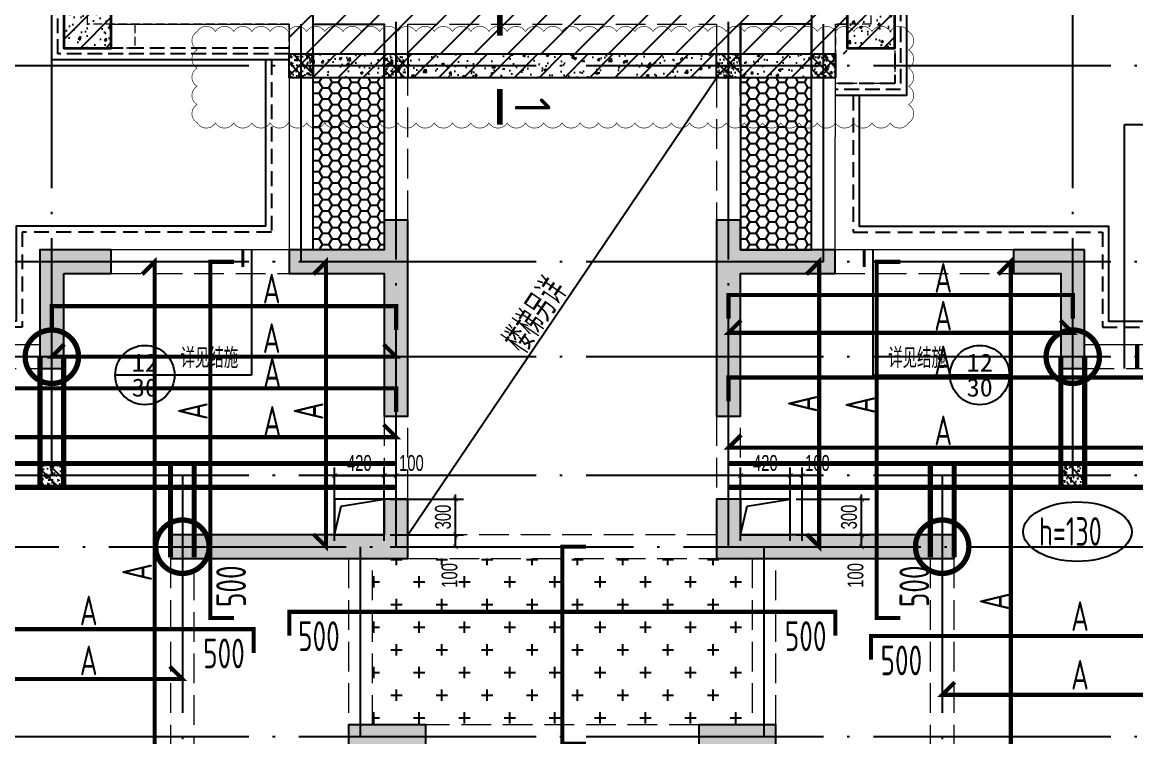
# Model space of a CAD drawing. Extents: x -655480 to 203344, y -294099 to 287156.
# Drawn here: x -183763 to -174383, y 133191 to 139208 of the extents above; entities that cross this region are included whole.
import ezdxf
from ezdxf.enums import TextEntityAlignment as Align

# ---------------------------------------------------------------- set-up
doc = ezdxf.new("R2010")
doc.units = 0
doc.header["$LTSCALE"] = 1000
for name, pattern in [('__DASH', [0.35, 0.25, -0.1]), ('DASH', [0.35, 0.25, -0.1]), ('DOTE', [2.42, 2, -0.2, 0.02, -0.2]), ('HIDDEN', [0.375, 0.25, -0.125])]:
    doc.linetypes.add(name, pattern=pattern)
doc.layers.get('0').update_dxf_attribs({"linetype": 'CONTINUOUS'})
doc.layers.get('DEFPOINTS').update_dxf_attribs({"linetype": 'CONTINUOUS'})
doc.layers.add('+公共字体', color=7, linetype='CONTINUOUS', lineweight=20)
doc.layers.add('平面-看线', color=45, linetype='CONTINUOUS', lineweight=15)
for name, color, linetype in [('A-DOTE', 10, 'DOTE'), ('DIM_IDEN', 67, 'CONTINUOUS'), ('HATCH', 8, 'CONTINUOUS'), ('PUB_TEXT', 2, 'CONTINUOUS'), ('ROOF', 183, 'CONTINUOUS'), ('S-B板填充', 251, 'CONTINUOUS'), ('S-B板标注', 3, 'CONTINUOUS'), ('S-B板边线', 2, 'CONTINUOUS'), ('S-B板配筋', 6, 'CONTINUOUS'), ('S-B板配筋号', 7, 'CONTINUOUS'), ('S-C承台编号', 6, 'CONTINUOUS'), ('S-D洞口', 4, 'CONTINUOUS'), ('S-D洞口标注', 3, 'CONTINUOUS'), ('S-L主梁线', 4, 'DASH'), ('S-Q墙填充', 252, 'CONTINUOUS'), ('S-Q墙实线', 6, 'CONTINUOUS'), ('S-Z柱填充', 252, 'CONTINUOUS'), ('S-Z柱实线', 6, 'CONTINUOUS'), ('S-板正筋', 2, 'CONTINUOUS'), ('S-构造柱', 212, 'CONTINUOUS'), ('THICK', 6, 'CONTINUOUS'), ('看线', 251, 'CONTINUOUS')]:
    doc.layers.add(name, color=color, linetype=linetype)
doc.layers.add('审图修改', color=2, linetype='CONTINUOUS', plot=False)
doc.layers.add('配箍校核', color=34, linetype='CONTINUOUS', plot=False)
doc.styles.add('_TCH_AXIS', font='COMPLEX', dxfattribs={"bigfont": 'GBCBIG'})
doc.styles.add('_TCH_LABEL', font='simhei.ttf')
doc.styles.add('TSSD_Label', font='Tssdeng.shx', dxfattribs={"width": 0.7, "bigfont": 'hztxt.shx'})
doc.styles.add('TSSD_REIN', font='tssdeng.shx', dxfattribs={"width": 0.7, "height": 300, "bigfont": 'tssdchn.shx'})
doc.styles.add('结构文字', font='zstxt.shx', dxfattribs={"width": 0.7, "bigfont": 'zshz.shx'})
doc.dimstyles.new('STRUCK30', dxfattribs={"dimscale": 0.33333, "dimtxt": 400, "dimasz": 121, "dimexe": 200, "dimexo": 150, "dimgap": 115, "dimtad": 1, "dimdec": 0, "dimdsep": 46, "dimtxsty": '结构文字', "dimblk": 'ARCHTICK', "dimcen": 400, "dimclrd": 3, "dimclre": 3, "dimclrt": 7, "dimadec": 0, "dimazin": 0, "dimtfac": 1, "dimtdec": 0, "dimtix": 1, "dimtmove": 2, "dimatfit": 3, "dimldrblk": '_DIMX', "dimfxl": 1, "dimtolj": 1, "dimtzin": 0, "dimarcsym": 0})

# ---------------------------------------------------------------- blocks, each defined once
blk = doc.blocks.new('20210726.16350016')
at = {"layer": 'A-DOTE'}
for p, q in [((12800, 13700), (12800, 21100)), ((15700, 13100.3), (15700, 21100)), ((18500, 13100.3), (18500, 21100)), ((21400, 13700), (21400, 21100)), ((14900, 15500), (14900, 17600)), ((19300, 15500), (19300, 17600)), ((55600, 17150), (3600, 17150)), ((55600, 15500), (3600, 15500)), ((55600, 14700), (3600, 14700)), ((55600, 13700), (3600, 13700)), ((13900.2, 13700), (13900, 3600)), ((20299.8, 13700), (20300, 3600)), ((3600, 13100.3), (55600, 13100.3)), ((15400, 11500), (15400, 13100)), ((18800, 11500), (18800, 13100)), ((55600, 11500), (3600, 11500))]:
    blk.add_line(p, q, dxfattribs=at)
blk = doc.blocks.new('20210729.03492876')
at = {"layer": 'ROOF', "ltscale": 0.8}
for points in [[(10500, 13200), (8500, 13200), (8500, 16500), (15700, 16500), (15700, 12900), (15100, 12900)], [(10700, 13250), (10700, 13700), (9000, 13700), (9000, 16000), (15200, 16000), (15200, 13700), (14900, 13700), (14900, 13250)]]:
    blk.add_lwpolyline(points, dxfattribs=at)
at = {"layer": 'ROOF', "linetype": '__DASH', "ltscale": 0.5}
for points in [[(10500, 13250), (8550, 13250), (8550, 16450), (15650, 16450), (15650, 12950), (15100, 12950)], [(10500, 13300), (8600, 13300), (8600, 16400), (15600, 16400), (15600, 13000), (15100, 13000)]]:
    blk.add_lwpolyline(points, dxfattribs=at)
at = {"layer": '平面-看线', "linetype": 'DASH', "ltscale": 0.3}
for points in [[(10500, 13250), (10500, 13500), (9200, 13500), (9200, 13300), (8600, 13300), (8600, 14100)], [(15600, 13700), (15600, 13000), (15100, 13000)], [(10500, 13250), (10500, 13500), (8800, 13500), (8800, 16200), (15400, 16200), (15400, 13500), (15100, 13500), (15100, 13250)]]:
    blk.add_lwpolyline(points, dxfattribs=at)
at = {"layer": '看线', "color": 201}
for points in [[(10300, 13200), (10300, 11800), (8200, 11800), (8200, 11000), (1800, 11000), (1800, 10000), (0, 10000), (0, 1500), (2850, 1500)], [(15300, 12900), (15300, 11800), (17400, 11800), (17400, 11000), (23800, 11000), (23800, 11000), (25300, 11000)]]:
    blk.add_lwpolyline(points, dxfattribs=at)
at = {"layer": '看线', "color": 201, "linetype": 'HIDDEN', "ltscale": 0.5}
for points in [[(10350, 13200), (10350, 11750), (8250, 11750), (8250, 10950), (1850, 10950), (1850, 9950), (50, 9950), (50, 1550), (2900, 1550)], [(15250, 12900), (15250, 11750), (17350, 11750), (17350, 10950), (23750, 10950), (23750, 10950), (25300, 10950)]]:
    blk.add_lwpolyline(points, dxfattribs=at)
blk = doc.blocks.new('_ArchTick')
at = {"color": 0, "linetype": 'ByBlock', "const_width": 0.15}
blk.add_lwpolyline([(-0.5, -0.5), (0.5, 0.5)], dxfattribs=at)
blk = doc.blocks.new('*D1314')
at = {"layer": 'DEFPOINTS', "color": 0, "transparency": 16777216}
for p in [(-180713.6, 135191.7), (-180113.6, 135191.7), (-180713.6, 134891.7)]:
    blk.add_point(p, dxfattribs=at)
at = {"layer": 'S-D洞口标注', "color": 3, "lineweight": -2, "transparency": 16777216}
for p, q in [((-180663.6, 135191.7), (-180047, 135191.7)), ((-180113.6, 135191.7), (-180113.6, 135232)), ((-180113.6, 134891.7), (-180113.6, 135191.7)), ((-180663.6, 134891.7), (-180047, 134891.7)), ((-180113.6, 134891.7), (-180113.6, 134851.4))]:
    blk.add_line(p, q, dxfattribs=at)
at = {"layer": 'S-D洞口标注', "color": 3, "lineweight": -2, "transparency": 16777216, "xscale": 40.33293, "yscale": 40.33293, "zscale": 40.33293}
for p, rotation in [((-180113.6, 135191.7), 270), ((-180113.6, 134891.7), 90)]:
    blk.add_blockref('_ArchTick', p, dxfattribs=dict(at, rotation=rotation))
at = {"layer": 'S-D洞口标注', "color": 7, "transparency": 16777216, "insert": (-180218.6, 135041.7), "char_height": 133.33, "attachment_point": 5, "rotation": 90, "style": '结构文字'}
blk.add_mtext('\\A1;300', dxfattribs=at)
blk = doc.blocks.new('_DIMX')
blk.add_line((-150, 0), (150, 0))
at = {"const_width": 50}
blk.add_lwpolyline([(-70, -70), (70, 70)], dxfattribs=at)
blk = doc.blocks.new('*D1315')
at = {"layer": 'DEFPOINTS', "color": 0, "transparency": 16777216}
for p in [(-180713.6, 135391.1), (-181133.6, 134791.1), (-180713.6, 134791.7)]:
    blk.add_point(p, dxfattribs=at)
at = {"layer": 'S-D洞口标注', "color": 3, "lineweight": -2, "transparency": 16777216}
for p, q in [((-181133.6, 134841.1), (-181133.6, 135457.8)), ((-180713.6, 134841.7), (-180713.6, 135457.8)), ((-181133.6, 135391.1), (-180713.6, 135391.1))]:
    blk.add_line(p, q, dxfattribs=at)
at = {"layer": 'S-D洞口标注', "color": 3, "lineweight": -2, "transparency": 16777216, "xscale": 40.33293, "yscale": 40.33293, "zscale": 40.33293, "rotation": 180}
blk.add_blockref('_ArchTick', (-181133.6, 135391.1), dxfattribs=at)
at = {"layer": 'S-D洞口标注', "color": 3, "lineweight": -2, "transparency": 16777216, "xscale": 40.33293, "yscale": 40.33293, "zscale": 40.33293}
blk.add_blockref('_ArchTick', (-180713.6, 135391.1), dxfattribs=at)
at = {"layer": 'S-D洞口标注', "color": 7, "transparency": 16777216, "insert": (-180923.6, 135496.1), "char_height": 133.33, "attachment_point": 5, "style": '结构文字'}
blk.add_mtext('\\A1;420', dxfattribs=at)
blk = doc.blocks.new('*D1316')
at = {"layer": 'DEFPOINTS', "color": 0, "transparency": 16777216}
for p in [(-180613.7, 135391.1), (-180713.6, 134791.7), (-180613.7, 134791.7)]:
    blk.add_point(p, dxfattribs=at)
at = {"layer": 'S-D洞口标注', "color": 3, "lineweight": -2, "transparency": 16777216}
for p, q in [((-180713.6, 134841.7), (-180713.6, 135457.8)), ((-180613.7, 134841.7), (-180613.7, 135457.8)), ((-180713.6, 135391.1), (-180613.7, 135391.1))]:
    blk.add_line(p, q, dxfattribs=at)
at = {"layer": 'S-D洞口标注', "color": 3, "lineweight": -2, "transparency": 16777216, "xscale": 40.33293, "yscale": 40.33293, "zscale": 40.33293, "rotation": 180}
blk.add_blockref('_ArchTick', (-180713.6, 135391.1), dxfattribs=at)
at = {"layer": 'S-D洞口标注', "color": 3, "lineweight": -2, "transparency": 16777216, "xscale": 40.33293, "yscale": 40.33293, "zscale": 40.33293}
blk.add_blockref('_ArchTick', (-180613.7, 135391.1), dxfattribs=at)
at = {"layer": 'S-D洞口标注', "color": 7, "transparency": 16777216, "insert": (-180484.8, 135496.1), "char_height": 133.33, "attachment_point": 5, "style": '结构文字'}
blk.add_mtext('\\A1;100', dxfattribs=at)
blk = doc.blocks.new('*D1317')
at = {"layer": 'DEFPOINTS', "color": 0, "transparency": 16777216}
for p in [(-180713.6, 134891.7), (-180113.6, 134891.7), (-180713.6, 134791.7)]:
    blk.add_point(p, dxfattribs=at)
at = {"layer": 'S-D洞口标注', "color": 3, "lineweight": -2, "transparency": 16777216}
for p, q in [((-180663.6, 134891.7), (-180047, 134891.7)), ((-180113.6, 134791.7), (-180113.6, 134891.7)), ((-180663.6, 134791.7), (-180047, 134791.7))]:
    blk.add_line(p, q, dxfattribs=at)
at = {"layer": 'S-D洞口标注', "color": 3, "lineweight": -2, "transparency": 16777216, "xscale": 40.33293, "yscale": 40.33293, "zscale": 40.33293}
for p, rotation in [((-180113.6, 134891.7), 90), ((-180113.6, 134791.7), 270)]:
    blk.add_blockref('_ArchTick', p, dxfattribs=dict(at, rotation=rotation))
at = {"layer": 'S-D洞口标注', "color": 7, "transparency": 16777216, "insert": (-180163.6, 134549.8), "char_height": 133.33, "attachment_point": 5, "rotation": 90, "style": '结构文字'}
blk.add_mtext('\\A1;100', dxfattribs=at)
blk = doc.blocks.new('*D1318')
at = {"layer": 'DEFPOINTS', "color": 0, "transparency": 16777216}
for p in [(-177293.6, 135191.7), (-176693.6, 135191.7), (-177293.6, 134891.7)]:
    blk.add_point(p, dxfattribs=at)
at = {"layer": 'S-D洞口标注', "color": 3, "lineweight": -2, "transparency": 16777216}
for p, q in [((-177243.6, 135191.7), (-176627, 135191.7)), ((-176693.6, 135191.7), (-176693.6, 135232)), ((-176693.6, 134891.7), (-176693.6, 135191.7)), ((-177243.6, 134891.7), (-176627, 134891.7)), ((-176693.6, 134891.7), (-176693.6, 134851.4))]:
    blk.add_line(p, q, dxfattribs=at)
at = {"layer": 'S-D洞口标注', "color": 3, "lineweight": -2, "transparency": 16777216, "xscale": 40.33293, "yscale": 40.33293, "zscale": 40.33293}
for p, rotation in [((-176693.6, 135191.7), 270), ((-176693.6, 134891.7), 90)]:
    blk.add_blockref('_ArchTick', p, dxfattribs=dict(at, rotation=rotation))
at = {"layer": 'S-D洞口标注', "color": 7, "transparency": 16777216, "insert": (-176798.6, 135041.7), "char_height": 133.33, "attachment_point": 5, "rotation": 90, "style": '结构文字'}
blk.add_mtext('\\A1;300', dxfattribs=at)
blk = doc.blocks.new('*D1319')
at = {"layer": 'DEFPOINTS', "color": 0, "transparency": 16777216}
for p in [(-177293.6, 135391.1), (-177713.6, 134791.1), (-177293.6, 134791.7)]:
    blk.add_point(p, dxfattribs=at)
at = {"layer": 'S-D洞口标注', "color": 3, "lineweight": -2, "transparency": 16777216}
for p, q in [((-177713.6, 134841.1), (-177713.6, 135457.8)), ((-177293.6, 134841.7), (-177293.6, 135457.8)), ((-177713.6, 135391.1), (-177293.6, 135391.1))]:
    blk.add_line(p, q, dxfattribs=at)
at = {"layer": 'S-D洞口标注', "color": 3, "lineweight": -2, "transparency": 16777216, "xscale": 40.33293, "yscale": 40.33293, "zscale": 40.33293, "rotation": 180}
blk.add_blockref('_ArchTick', (-177713.6, 135391.1), dxfattribs=at)
at = {"layer": 'S-D洞口标注', "color": 3, "lineweight": -2, "transparency": 16777216, "xscale": 40.33293, "yscale": 40.33293, "zscale": 40.33293}
blk.add_blockref('_ArchTick', (-177293.6, 135391.1), dxfattribs=at)
at = {"layer": 'S-D洞口标注', "color": 7, "transparency": 16777216, "insert": (-177503.6, 135496.1), "char_height": 133.33, "attachment_point": 5, "style": '结构文字'}
blk.add_mtext('\\A1;420', dxfattribs=at)
blk = doc.blocks.new('*D1320')
at = {"layer": 'DEFPOINTS', "color": 0, "transparency": 16777216}
for p in [(-177193.7, 135391.1), (-177293.6, 134791.7), (-177193.7, 134791.7)]:
    blk.add_point(p, dxfattribs=at)
at = {"layer": 'S-D洞口标注', "color": 3, "lineweight": -2, "transparency": 16777216}
for p, q in [((-177293.6, 134841.7), (-177293.6, 135457.8)), ((-177193.7, 134841.7), (-177193.7, 135457.8)), ((-177293.6, 135391.1), (-177193.7, 135391.1))]:
    blk.add_line(p, q, dxfattribs=at)
at = {"layer": 'S-D洞口标注', "color": 3, "lineweight": -2, "transparency": 16777216, "xscale": 40.33293, "yscale": 40.33293, "zscale": 40.33293, "rotation": 180}
blk.add_blockref('_ArchTick', (-177293.6, 135391.1), dxfattribs=at)
at = {"layer": 'S-D洞口标注', "color": 3, "lineweight": -2, "transparency": 16777216, "xscale": 40.33293, "yscale": 40.33293, "zscale": 40.33293}
blk.add_blockref('_ArchTick', (-177193.7, 135391.1), dxfattribs=at)
at = {"layer": 'S-D洞口标注', "color": 7, "transparency": 16777216, "insert": (-177064.8, 135496.1), "char_height": 133.33, "attachment_point": 5, "style": '结构文字'}
blk.add_mtext('\\A1;100', dxfattribs=at)
blk = doc.blocks.new('*D1321')
at = {"layer": 'DEFPOINTS', "color": 0, "transparency": 16777216}
for p in [(-177293.6, 134891.7), (-176693.6, 134891.7), (-177293.6, 134791.7)]:
    blk.add_point(p, dxfattribs=at)
at = {"layer": 'S-D洞口标注', "color": 3, "lineweight": -2, "transparency": 16777216}
for p, q in [((-177243.6, 134891.7), (-176627, 134891.7)), ((-176693.6, 134791.7), (-176693.6, 134891.7)), ((-177243.6, 134791.7), (-176627, 134791.7))]:
    blk.add_line(p, q, dxfattribs=at)
at = {"layer": 'S-D洞口标注', "color": 3, "lineweight": -2, "transparency": 16777216, "xscale": 40.33293, "yscale": 40.33293, "zscale": 40.33293}
for p, rotation in [((-176693.6, 134891.7), 90), ((-176693.6, 134791.7), 270)]:
    blk.add_blockref('_ArchTick', p, dxfattribs=dict(at, rotation=rotation))
at = {"layer": 'S-D洞口标注', "color": 7, "transparency": 16777216, "insert": (-176743.6, 134549.8), "char_height": 133.33, "attachment_point": 5, "rotation": 90, "style": '结构文字'}
blk.add_mtext('\\A1;100', dxfattribs=at)
blk = doc.blocks.new('20210803.22403995')
at = {"layer": '+公共字体', "color": 2, "const_width": 45}
for points in [[(-856038.1, -168386.5, 1), (-856038.1, -167936.5, 1), (-856038.1, -168386.5, -1)], [(-847438.1, -168386.5, 1), (-847438.1, -167936.5, 1), (-847438.1, -168386.5, -1)], [(-854937.9, -169986.3, 1), (-854937.9, -169536.3, 1), (-854937.9, -169986.3, -1)], [(-848538.3, -169986.3, 1), (-848538.3, -169536.3, 1), (-848538.3, -169986.3, -1)]]:
    blk.add_lwpolyline(points, format="xyb", dxfattribs=at)
blk = doc.blocks.new('20210807.15313138')
at = {"layer": 'S-Q墙填充'}
h = blk.add_hatch(color=252, dxfattribs=at)
h.dxf.hatch_style = 1
h.paths.add_polyline_path([(72215.6, 67839.5), (72215.6, 68189.5), (72015.6, 68189.5), (72015.6, 67939.5), (71215.5, 67939.5), (71215.5, 67739.5), (72015.6, 67739.5), (72015.6, 66539.5), (72215.6, 66539.5)])
h = blk.add_hatch(color=252, dxfattribs=at)
h.dxf.hatch_style = 1
h.paths.add_polyline_path([(74815.6, 67839.5), (74815.6, 66539.5), (75015.6, 66539.5), (75015.6, 67739.5), (75815.2, 67739.5), (75815.2, 67939.5), (75015.6, 67939.5), (75015.6, 68189.5), (74815.6, 68189.5)])
h = blk.add_hatch(color=252, dxfattribs=at)
h.dxf.hatch_style = 1
h.paths.add_polyline_path([(69315.6, 67739.5), (69715.6, 67739.5), (69715.6, 67939.5), (69115.6, 67939.5), (69115.6, 66939.5), (69315.6, 66939.5)])
h = blk.add_hatch(color=252, dxfattribs=at)
h.dxf.hatch_style = 1
h.paths.add_polyline_path([(77915.6, 67939.5), (77315.7, 67939.5), (77315.7, 67739.5), (77715.6, 67739.5), (77715.6, 66939.5), (77915.6, 66939.5)])
h = blk.add_hatch(color=252, dxfattribs=at)
h.dxf.hatch_style = 1
h.paths.add_polyline_path([(72215.6, 65339.8), (72215.6, 65839.8), (72015.6, 65839.8), (72015.6, 65539.8), (71815.6, 65539.8), (70215.6, 65539.8), (70215.6, 65339.8), (71815.6, 65339.8)])
h = blk.add_hatch(color=252, dxfattribs=at)
h.dxf.hatch_style = 1
h.paths.add_polyline_path([(75015.6, 65539.8), (75015.6, 65839.8), (74815.6, 65839.8), (74815.6, 65339.8), (75215.5, 65339.8), (76815.6, 65339.8), (76815.6, 65539.8), (75215.5, 65539.8)])
h = blk.add_hatch(color=252, dxfattribs=at)
h.dxf.hatch_style = 1
h.paths.add_polyline_path([(72365.6, 63939.5), (71715.6, 63939.5), (71715.6, 63739.5), (72165.6, 63739.5), (72165.6, 63239.5), (72165.6, 61639.5), (72565.6, 61639.5), (72565.6, 61839.5), (72365.6, 61839.5), (72365.6, 63239.5)])
h = blk.add_hatch(color=252, dxfattribs=at)
h.dxf.hatch_style = 1
h.paths.add_polyline_path([(74865.6, 61639.5), (74865.6, 63239.5), (74865.6, 63739.5), (75315.5, 63739.5), (75315.5, 63939.5), (74665.6, 63939.5), (74665.6, 63239.5), (74665.6, 61839.5), (74465.6, 61839.5), (74465.6, 61639.5)])
at = {"layer": 'S-Z柱填充'}
h = blk.add_hatch(dxfattribs=at)
h.set_pattern_fill('ARMORED', color=256, scale=30, style=0)
h.set_pattern_definition([(50, (-310092.94, 38050.78), (215.178055, -18.82564), [22.5, -247.5]), (355, (-310092.94, 38050.78), (-41.6254, 225.65764), [18, -198]), (100.4514, (-310075.01, 38049.2), (173.55281, 206.83186), [19.12206, -210.34263]), (46.1842, (-310092.94, 38110.78), (320.17231, -49.6557), [33.75, -371.25]), (96.6356, (-310066.26, 38106.64), (280.3988, 292.23536), [28.6831, -315.5139]), (351.1842, (-310092.94, 38110.78), (280.39858, 292.23558), [27, -297]), (21, (-310062.94, 38095.78), (179.072116, -120.78567), [22.5, -247.5]), (326, (-310062.94, 38095.78), (72.9946, 217.54501), [18, -198]), (71.4514, (-310048.02, 38085.71), (252.06679, 96.75915), [19.12206, -210.34263]), (37.5, (-310092.945, 38050.78), (3.647957, 99.868156), [0, -195.6, 0, -201, 0, -198.75]), (7.5, (-310092.94, 38050.78), (78.92086, 118.323514), [0, -114.6, 0, -191.1, 0, -75.75]), (327.5, (-310159.845, 38050.78), (160.146731, -6.766462), [0, -75, 0, -234, 0, -310.5]), (317.5, (-310189.84, 38050.78), (174.95585, 30.031495), [0, -97.5, 0, -155.4, 0, -220.5]), (45, (-310092.94, 38050.78), (-106.06602, 106.06602), [])])
h.paths.add_polyline_path([(69715.6, 70039.5), (69315.6, 70039.5), (69315.6, 69639.5), (69715.6, 69639.5)])
h = blk.add_hatch(dxfattribs=at)
h.set_pattern_fill('ARMORED', color=256, scale=30, style=0)
h.set_pattern_definition([(50, (-309692.94, 38050.78), (215.178055, -18.82564), [22.5, -247.5]), (355, (-309692.94, 38050.78), (-41.6254, 225.65764), [18, -198]), (100.4514, (-309675.01, 38049.21), (173.55281, 206.83186), [19.12206, -210.34263]), (46.1842, (-309692.94, 38110.78), (320.17231, -49.6557), [33.75, -371.25]), (96.6356, (-309666.26, 38106.64), (280.3988, 292.23536), [28.6831, -315.5139]), (351.1842, (-309692.94, 38110.78), (280.39858, 292.23558), [27, -297]), (21, (-309662.94, 38095.78), (179.072116, -120.78567), [22.5, -247.5]), (326, (-309662.94, 38095.78), (72.9946, 217.54501), [18, -198]), (71.4514, (-309648.02, 38085.71), (252.06679, 96.75915), [19.12206, -210.34263]), (37.5, (-309692.945, 38050.78), (3.647957, 99.868156), [0, -195.6, 0, -201, 0, -198.75]), (7.5, (-309692.94, 38050.78), (78.92086, 118.323514), [0, -114.6, 0, -191.1, 0, -75.75]), (327.5, (-309759.845, 38050.78), (160.146731, -6.766462), [0, -75, 0, -234, 0, -310.5]), (317.5, (-309789.84, 38050.78), (174.95585, 30.031495), [0, -97.5, 0, -155.4, 0, -220.5]), (45, (-309692.94, 38050.78), (-106.06602, 106.06602), [])])
h.paths.add_polyline_path([(76315.6, 70039.5), (75915.6, 70039.5), (75915.6, 69639.5), (76315.6, 69639.5)])
at = {"layer": 'S-L主梁线', "linetype": 'ByBlock', "lineweight": 18}
for p, q in [((69715.6, 69839.5), (71215.2, 69839.6)), ((71215.2, 69839.6), (71215.5, 67939.5)), ((75815.2, 67939.5), (75815.5, 69839.5)), ((72015.6, 69589.5), (71415.2, 69589.5)), ((74815.1, 69589.5), (72215.6, 69589.5)), ((75615.4, 69589.5), (75015.1, 69589.5)), ((75815.7, 69589.5), (75815.4, 69589.5)), ((71215.5, 67939.5), (69715.6, 67939.5)), ((77315.7, 67939.5), (75815.2, 67939.5)), ((69115.6, 67139.5), (67515.7, 67139.5)), ((79515.6, 67139.5), (77915.6, 67139.5))]:
    blk.add_line(p, q, dxfattribs=at)
at = {"layer": 'S-L主梁线', "linetype": 'DASH', "lineweight": 18}
for p, q in [((71415.2, 69839.6), (72015.6, 69839.7)), ((71415.2, 69589.5), (71415.2, 69839.6)), ((72015.6, 69839.7), (72015.6, 69589.5)), ((72215.6, 69589.5), (72215.6, 69839.7)), ((72215.6, 69839.7), (74815, 69839.7)), ((74815, 69839.7), (74815.1, 69589.5)), ((75015.1, 69589.5), (75015, 69839.7)), ((75015, 69839.7), (75615.5, 69839.7)), ((75615.5, 69839.7), (75615.4, 69589.5)), ((75815.5, 69839.7), (75915.6, 69839.7)), ((71415.3, 69389.5), (72015.6, 69389.5)), ((71415.5, 67939.5), (71415.3, 69389.5)), ((72015.6, 69389.5), (72015.6, 68189.5)), ((72215.6, 68189.5), (72215.6, 69389.5)), ((72215.6, 69389.5), (74815.2, 69389.5)), ((74815.1, 69389.5), (74815.6, 68189.5)), ((75015.6, 68189.5), (75015, 69389.5)), ((75015.2, 69389.5), (75615.6, 69389.5)), ((75615.4, 69389.5), (75615.3, 67939.5)), ((69715.6, 67739.5), (71215.5, 67739.5)), ((75815.2, 67739.5), (77315.7, 67739.5)), ((67615.7, 66939.5), (69115.6, 66939.5)), ((77915.6, 66939.5), (79415.6, 66939.5)), ((72015.6, 66539.5), (72015.6, 65839.8)), ((72215.6, 65839.8), (72215.6, 66539.5)), ((74815.6, 66539.5), (74815.6, 65839.8)), ((75015.6, 65839.8), (75015.6, 66539.5)), ((74815.6, 65539.8), (72215.6, 65539.8)), ((70215.6, 65339.8), (70215.7, 63339.5)), ((70415.7, 63239.5), (70415.6, 65339.8)), ((71715.6, 65339.8), (71715.6, 63939.5)), ((71915.6, 63939.5), (71915.6, 65339.8)), ((72215.6, 65339.8), (74815.6, 65339.8)), ((75115.5, 65339.8), (75115.5, 63939.5)), ((75315.5, 63939.5), (75315.5, 65339.8)), ((76615.6, 65339.8), (76615.6, 63239.5)), ((76815.6, 63339.5), (76815.6, 65339.8)), ((74665.6, 63939.5), (72365.6, 63939.5))]:
    blk.add_line(p, q, dxfattribs=at)
at = {"layer": 'S-Q墙实线'}
blk.add_lwpolyline([(72215.6, 67839.5), (72215.6, 68189.5), (72015.6, 68189.5), (72015.6, 67939.5), (71215.5, 67939.5), (71215.5, 67739.5), (72015.6, 67739.5), (72015.6, 66539.5), (72215.6, 66539.5), (72215.6, 67839.5)], dxfattribs=at)
for points in [[(74815.6, 67839.5), (74815.6, 66539.5), (75015.6, 66539.5), (75015.6, 67739.5), (75815.2, 67739.5), (75815.2, 67939.5), (75015.6, 67939.5), (75015.6, 68189.5), (74815.6, 68189.5)], [(69315.6, 67739.5), (69715.6, 67739.5), (69715.6, 67939.5), (69115.6, 67939.5), (69115.6, 66939.5), (69315.6, 66939.5)], [(77915.6, 67939.5), (77315.7, 67939.5), (77315.7, 67739.5), (77715.6, 67739.5), (77715.6, 66939.5), (77915.6, 66939.5)], [(72215.6, 65339.8), (72215.6, 65839.8), (72015.6, 65839.8), (72015.6, 65539.8), (71815.6, 65539.8), (70215.6, 65539.8), (70215.6, 65339.8), (71815.6, 65339.8)], [(75015.6, 65539.8), (75015.6, 65839.8), (74815.6, 65839.8), (74815.6, 65339.8), (75215.5, 65339.8), (76815.6, 65339.8), (76815.6, 65539.8), (75215.5, 65539.8)], [(72365.6, 63939.5), (71715.6, 63939.5), (71715.6, 63739.5), (72165.6, 63739.5), (72165.6, 63239.5), (72165.6, 61639.5), (72565.6, 61639.5), (72565.6, 61839.5), (72365.6, 61839.5), (72365.6, 63239.5)], [(74865.6, 61639.5), (74865.6, 63239.5), (74865.6, 63739.5), (75315.5, 63739.5), (75315.5, 63939.5), (74665.6, 63939.5), (74665.6, 63239.5), (74665.6, 61839.5), (74465.6, 61839.5), (74465.6, 61639.5)]]:
    blk.add_lwpolyline(points, close=True, dxfattribs=at)
at = {"layer": 'S-Z柱实线', "lineweight": 35}
for points in [[(69715.6, 70039.5), (69315.6, 70039.5), (69315.6, 69639.5), (69715.6, 69639.5)], [(76315.6, 70039.5), (75915.6, 70039.5), (75915.6, 69639.5), (76315.6, 69639.5)]]:
    blk.add_lwpolyline(points, close=True, dxfattribs=at)
blk = doc.blocks.new('20210730.02141516')
at = {"layer": 'S-构造柱'}
h = blk.add_hatch(dxfattribs=at)
h.set_pattern_fill('ARMORED', color=256, scale=15, angle=-90, style=0)
h.set_pattern_definition([(320, (-154189.41, 3278673.45), (-9.4128202, -107.5890274), [11.25, -123.75]), (265, (-154189.41, 3278673.45), (112.82882, 20.8127), [9, -99]), (10.4514, (-154190.19, 3278664.49), (103.4159313, -86.7764073), [9.5610285, -105.1713168]), (316.1842, (-154159.41, 3278673.45), (-24.827852, -160.0861573), [16.875, -185.625]), (6.6356, (-154161.48, 3278660.11), (146.117681, -140.199406), [14.341543, -157.75695]), (261.1842, (-154159.41, 3278673.45), (146.11779, -140.199292), [13.5, -148.5]), (291, (-154166.91, 3278658.45), (-60.3928336, -89.5360578), [11.25, -123.75]), (236, (-154166.91, 3278658.45), (108.7725068, -36.4972998), [9, -99]), (341.4514, (-154171.94, 3278650.99), (48.3795745, -126.0333943), [9.5610285, -105.1713168]), (307.5, (-154189.41, 3278673.454), (49.93407807, -1.8239783), [0, -97.8, 0, -100.5, 0, -99.375]), (277.5, (-154189.41, 3278673.454), (59.1617568, -39.4604306), [0, -57.3, 0, -95.55, 0, -37.875]), (237.5, (-154189.41, 3278706.904), (-3.38323076, -80.07336543), [0, -37.5, 0, -117, 0, -155.25]), (227.5, (-154189.41, 3278721.904), (15.0157473, -87.4779254), [0, -48.75, 0, -77.7, 0, -110.25]), (315, (-154189.41, 3278673.454), (53.0330086, 53.0330086), [])])
h.paths.add_polyline_path([(200, 200), (200, 0), (0, 0), (0, 200)])
blk.add_lwpolyline([(200, 200), (200, 0), (0, 0), (0, 200)], close=True, dxfattribs=at)
blk = doc.blocks.new('20210809.18285270')
at = {"layer": 'ROOF', "rotation": 359.9999999538236}
for p in [(10300, 12550.2), (11100, 12550.2), (13900, 12550.2), (14700, 12550.2), (8200, 9100.2)]:
    blk.add_blockref('20210730.02141516', p, dxfattribs=at)
at = {"layer": 'ROOF'}
blk.add_blockref('20210730.02141516', (16800, 9100.2), dxfattribs=at)
blk = doc.blocks.new('20210811.10154474')
at = {"layer": 'DIM_IDEN'}
for p, q in [((17583.9, 13461.4), (18492.9, 13461.4)), ((17583.9, 11404.6), (17583.9, 13461.4)), ((10230.2, 12404.6), (10230.2, 11350.4)), ((15464, 12404.6), (15464, 11350.4)), ((9580.9, 11350.4), (9080.9, 11350.4)), ((10230.2, 11350.4), (9580.9, 11350.4)), ((15464, 11350.4), (16113.3, 11350.4)), ((16613.3, 11350.4), (16113.3, 11350.4))]:
    blk.add_line(p, q, dxfattribs=at)
for points, const_width in [([(10155.2, 12404.6), (10155.2, 12261.8)], 25), ([(15389, 12404.6), (15389, 12261.8)], 25), ([(17688.9, 11404.6), (17688.9, 11604.6)], 35)]:
    blk.add_lwpolyline(points, dxfattribs=dict(at, const_width=const_width))
for centre in [(9330.9, 11350.4), (16363.3, 11350.4)]:
    blk.add_circle(centre, 250, dxfattribs=at)
at = {"layer": 'PUB_TEXT', "style": '_TCH_AXIS'}
for p in [(9631, 11409.8), (15592.2, 11409.8)]:
    blk.add_text('详见结施', height=168.79, dxfattribs=at).set_placement(p)
at = {"layer": 'PUB_TEXT', "style": '_TCH_LABEL'}
for s, height, width, p, p2 in [('12', 151.14, 1.022989, (9219.7, 11379.6), (9442.1, 11379.6)), ('12', 151.14, 1.022989, (16252.1, 11379.6), (16474.4, 11379.6)), ('30', 151.93, 1.00565, (9221, 11169.5), (9440.8, 11169.5)), ('30', 151.93, 1.00565, (16253.4, 11169.5), (16473.1, 11169.5))]:
    blk.add_text(s, height=height, dxfattribs=dict(at, width=width)).set_placement(p, p2, align=Align.FIT)

msp = doc.modelspace()

# ---------------------------------------------------------------- hatches: boundary and pattern name
at = {"layer": 'HATCH'}
h = msp.add_hatch(dxfattribs=at)
h.set_pattern_fill('ARMORED', color=252, scale=30, style=0)
h.set_pattern_definition([(50, (-53752.74, -147139.2), (215.17805, -18.82564), [22.5, -247.5]), (355, (-53752.74, -147139.2), (-41.6254, 225.65764), [18, -198]), (100.4514, (-53734.81, -147140.77), (173.55281, 206.83186), [19.12206, -210.34263]), (46.1842, (-53752.74, -147079.2), (320.17231, -49.6557), [33.75, -371.25]), (96.6356, (-53726.06, -147083.34), (280.3988, 292.23536), [28.6831, -315.5139]), (351.1842, (-53752.74, -147079.2), (280.3986, 292.23558), [27, -297]), (21, (-53722.74, -147094.2), (179.07212, -120.78567), [22.5, -247.5]), (326, (-53722.74, -147094.2), (72.9946, 217.54501), [18, -198]), (71.4514, (-53707.82, -147104.27), (252.06679, 96.75915), [19.12206, -210.34263]), (37.5, (-53752.74, -147139.206), (3.647957, 99.868156), [0, -195.6, 0, -201, 0, -198.75]), (7.5, (-53752.74, -147139.21), (78.92086, 118.323514), [0, -114.6, 0, -191.1, 0, -75.75]), (327.5, (-53819.64, -147139.206), (160.14673, -6.766462), [0, -75, 0, -234, 0, -310.5]), (317.5, (-53849.64, -147139.2), (174.95585, 30.031495), [0, -97.5, 0, -155.4, 0, -220.5]), (45, (-53752.74, -147139.2), (-106.06602, 106.06602), [])])
h.paths.add_polyline_path([(-181514.04, 138941.3), (-176913.86, 138941.32), (-176913.86, 138741.41), (-181514.04, 138741.39)])
at = {"layer": 'S-B板填充'}
h = msp.add_hatch(dxfattribs=at)
h.set_pattern_fill('METAL', color=256, scale=50, style=0)
h.set_pattern_definition([(45, (-93979.7, -12952.44), (-141.42136, 141.42136), [])])
edge = h.paths.add_edge_path()
edge.add_line((-181513.64, 138941.31), (-176813.65, 138941.55))
edge.add_line((-176813.65, 138941.55), (-176813.64, 139391.57))
edge.add_line((-176813.64, 139391.57), (-176813.65, 139591.43))
edge.add_line((-176813.65, 139591.43), (-176813.65, 141691.43))
edge.add_line((-176813.65, 141691.43), (-183013.64, 141691.43))
edge.add_line((-183013.64, 141691.43), (-183013.65, 139391.43))
edge.add_line((-183013.65, 139391.43), (-181513.66, 139391.43))
edge.add_line((-181513.66, 139391.43), (-181513.64, 138941.43))
at = {"layer": 'S-B板填充', "linetype": 'ByBlock'}
h = msp.add_hatch(dxfattribs=at)
h.set_pattern_fill('HONEY', color=252, scale=17.142857, style=0)
h.set_pattern_definition([(0, (-125635.026, -44844.972), (81.642857, 47.136514), [54.42857, -108.857143]), (120, (-125635.026, -44844.972), (-81.642847, 47.136531), [54.42857, -108.857143]), (60, (-125635.026, -44844.972), (1e-05, 94.273045), [-108.857143, 54.42857])])
h.paths.add_polyline_path([(-181313.79, 137291.43), (-180713.65, 137291.43), (-180713.65, 138741.42), (-181313.65, 138741.34)])
h = msp.add_hatch(dxfattribs=at)
h.set_pattern_fill('HONEY', color=252, scale=17.142857, style=0)
h.set_pattern_definition([(0, (-122035.216, -44844.837), (81.642857, 47.136514), [54.42857, -108.857143]), (120, (-122035.216, -44844.837), (-81.642847, 47.136531), [54.42857, -108.857143]), (60, (-122035.216, -44844.837), (1e-05, 94.273045), [-108.857143, 54.42857])])
h.paths.add_polyline_path([(-177713.98, 137291.57), (-177113.84, 137291.57), (-177113.65, 138741.43), (-177713.65, 138741.43)])
at = {"layer": 'S-B板填充'}
h = msp.add_hatch(dxfattribs=at)
h.set_pattern_fill('CROSS', color=252, scale=30, style=0)
h.set_pattern_definition([(0, (-93979.7, -12952.44), (190.5, 190.5), [95.25, -285.75]), (90, (-93932.08, -13000.06), (-190.5, 190.5), [95.25, -285.75])])
h.paths.add_polyline_path([(-180813.71, 134691.7), (-177613.77, 134691.7), (-177613.77, 133291.43), (-180813.71, 133291.43)])

# ---------------------------------------------------------------- linework, layer by layer
at = {"layer": 'ROOF'}
for points in [[(-181313.65, 139191.43), (-180713.65, 139191.43), (-180713.65, 137291.43), (-181313.65, 137291.43)], [(-177713.65, 137291.43), (-177113.65, 137291.43), (-177113.65, 139191.43), (-177713.65, 139191.43)]]:
    msp.add_lwpolyline(points, close=True, dxfattribs=at)
at = {"layer": 'S-B板标注'}
msp.add_ellipse((-174874.78, 134918.08), major_axis=(-457.33, 0), ratio=0.5472416, dxfattribs=at)
at = {"layer": 'S-B板边线'}
msp.add_lwpolyline([(-181514.04, 138941.3), (-176913.86, 138941.32), (-176913.86, 138741.41), (-181514.04, 138741.39)], close=True, dxfattribs=at)
at = {"layer": 'S-B板配筋', "lineweight": 35, "const_width": 35}
for points in [[(-182753.7, 132697.5), (-182647.63, 132591.43), (-182647.63, 137191.43), (-182753.7, 137085.36)], [(-181309.49, 134897.76), (-181203.42, 134791.7), (-181203.42, 137191.43), (-181309.49, 137085.36)], [(-177156.06, 134897.76), (-177049.99, 134791.7), (-177049.99, 137191.43), (-177156.06, 137085.36)], [(-175541.51, 132697.5), (-175435.44, 132591.43), (-175435.44, 137191.43), (-175541.51, 137085.36)], [(-181978.45, 134191.7), (-182178.45, 134191.7), (-182178.45, 137191.43), (-181978.45, 137191.43)], [(-176365.61, 134191.7), (-176565.61, 134191.7), (-176565.61, 137191.43), (-176365.61, 137191.43)], [(-177813.66, 136711.52), (-177813.66, 136911.52), (-174913.65, 136911.52), (-174913.65, 136711.52)], [(-183513.66, 136617.82), (-183513.66, 136817.82), (-180613.66, 136817.82), (-180613.66, 136617.82)], [(-177707.59, 136699.29), (-177813.66, 136593.22), (-174913.66, 136593.22), (-175019.72, 136699.29)], [(-183407.59, 136497.49), (-183513.66, 136391.43), (-180613.66, 136391.43), (-180719.72, 136497.49)], [(-177813.65, 136016.87), (-177813.65, 136216.87), (-173213.65, 136216.87), (-173213.65, 136016.87)], [(-185273.64, 135924.79), (-185273.64, 136124.79), (-180613.65, 136124.79), (-180613.65, 135924.79)], [(-185107.58, 135820.8), (-185213.65, 135714.73), (-180613.66, 135714.72), (-180719.72, 135820.79)], [(-177707.59, 135732.58), (-177813.66, 135626.52), (-173213.66, 135626.52), (-173319.72, 135732.58)], [(-179013.65, 133131.43), (-179213.65, 133131.43), (-179213.65, 134791.7), (-179013.65, 134791.7)], [(-181513.71, 134043.4), (-181513.71, 134243.4), (-176913.77, 134243.4), (-176913.77, 134043.4)], [(-185813.64, 133897.83), (-185813.64, 134097.83), (-181813.64, 134097.83), (-181813.64, 133897.83)], [(-176613.65, 133839.09), (-176613.65, 134039.09), (-172613.65, 134039.09), (-172613.65, 133839.09)], [(-185107.58, 133783.05), (-185213.65, 133676.99), (-182413.48, 133676.99), (-182519.54, 133783.05)], [(-175907.6, 133650.89), (-176013.66, 133544.82), (-173213.66, 133544.82), (-173319.72, 133650.89)]]:
    msp.add_lwpolyline(points, dxfattribs=at)
at = {"layer": 'S-B板配筋号', "color": 1}
msp.add_lwpolyline([(-180513.65, 134891.7), (-177914.13, 138741.43)], dxfattribs=at)
at = {"layer": 'S-D洞口', "color": 5}
for points in [[(-181133.65, 134891.7), (-180713.65, 134891.7), (-180713.65, 135191.7), (-181133.65, 135191.7), (-181133.65, 134891.7), (-181075.32, 135133.37), (-180713.65, 135191.7)], [(-177713.64, 134891.7), (-177293.64, 134891.7), (-177293.64, 135191.7), (-177713.64, 135191.7), (-177713.64, 134891.7), (-177655.31, 135133.37), (-177293.64, 135191.7)]]:
    msp.add_lwpolyline(points, dxfattribs=at)
at = {"layer": 'S-板正筋', "color": 5, "linetype": 'DASH', "const_width": 42.86}
for points in [[(-183613.65, 136391.43), (-183613.65, 135291.43)], [(-183413.65, 136391.43), (-183413.65, 135291.43)], [(-175013.64, 136391.43), (-175013.64, 135291.43)], [(-174813.64, 136391.43), (-174813.64, 135291.43)], [(-180613.63, 135491.43), (-185213.65, 135491.43)], [(-182513.64, 134700.98), (-182513.64, 135491.43)], [(-182313.63, 134700.98), (-182313.63, 135491.43)], [(-177813.65, 135491.43), (-173213.64, 135491.43)], [(-176113.65, 134700.98), (-176113.65, 135491.43)], [(-175913.64, 134700.98), (-175913.64, 135491.43)], [(-180613.63, 135291.43), (-185213.65, 135291.43)], [(-177813.65, 135291.43), (-173213.64, 135291.43)]]:
    msp.add_lwpolyline(points, dxfattribs=at)
at = {"layer": 'THICK', "const_width": 50}
for points in [[(-179739.67, 139096.55), (-179739.67, 139396.55)], [(-179739.67, 138645.95), (-179739.67, 138345.95)]]:
    msp.add_lwpolyline(points, dxfattribs=at)
at = {"layer": '审图修改', "const_width": 5}
msp.add_lwpolyline([(-182289.25, 139129.62, -0.5773503), (-182135.62, 139129.62, -0.5773503), (-181981.99, 139129.62, -0.5773503), (-181828.37, 139129.62, -0.5773503), (-181674.74, 139129.62, -0.5773503), (-181521.11, 139129.62, -0.5773503), (-181367.48, 139129.62, -0.5773503), (-181213.85, 139129.62, -0.5773503), (-181060.23, 139129.62, -0.5773503), (-180906.6, 139129.62, -0.5773503), (-180752.97, 139129.62, -0.5773503), (-180599.34, 139129.62, -0.5773503), (-180445.71, 139129.62, -0.5773503), (-180292.09, 139129.62, -0.5773503), (-180138.46, 139129.62, -0.5773503), (-179984.83, 139129.62, -0.5773503), (-179831.2, 139129.62, -0.5773503), (-179677.57, 139129.62, -0.5773503), (-179523.95, 139129.62, -0.5773503), (-179370.32, 139129.62, -0.5773503), (-179216.69, 139129.62, -0.5773503), (-179063.06, 139129.62, -0.5773503), (-178909.43, 139129.62, -0.5773503), (-178755.81, 139129.62, -0.5773503), (-178602.18, 139129.62, -0.5773503), (-178448.55, 139129.62, -0.5773503), (-178294.92, 139129.62, -0.5773503), (-178141.29, 139129.62, -0.5773503), (-177987.66, 139129.62, -0.5773503), (-177834.04, 139129.62, -0.5773503), (-177680.41, 139129.62, -0.5773503), (-177526.78, 139129.62, -0.5773503), (-177373.15, 139129.62, -0.5773503), (-177219.52, 139129.62, -0.5773503), (-177065.9, 139129.62, -0.5773503), (-176912.27, 139129.62, -0.5773503), (-176758.64, 139129.62, -0.5773503), (-176605.01, 139129.62, -0.5773503), (-176451.38, 139129.62, -0.5773503), (-176297.76, 139129.62, -0.5773503), (-176297.76, 138975.99, -0.5773503), (-176297.76, 138822.36, -0.5773503), (-176297.76, 138668.74, -0.5773503), (-176297.76, 138515.11, -0.5773503), (-176297.76, 138361.48, -0.5773503), (-176451.38, 138361.48, -0.5773503), (-176605.01, 138361.48, -0.5773503), (-176758.64, 138361.48, -0.5773503), (-176912.27, 138361.48, -0.5773503), (-177065.9, 138361.48, -0.5773503), (-177219.52, 138361.48, -0.5773503), (-177373.15, 138361.48, -0.5773503), (-177526.78, 138361.48, -0.5773503), (-177680.41, 138361.48, -0.5773503), (-177834.04, 138361.48, -0.5773503), (-177987.66, 138361.48, -0.5773503), (-178141.29, 138361.48, -0.5773503), (-178294.92, 138361.48, -0.5773503), (-178448.55, 138361.48, -0.5773503), (-178602.18, 138361.48, -0.5773503), (-178755.81, 138361.48, -0.5773503), (-178909.43, 138361.48, -0.5773503), (-179063.06, 138361.48, -0.5773503), (-179216.69, 138361.48, -0.5773503), (-179370.32, 138361.48, -0.5773503), (-179523.95, 138361.48, -0.5773503), (-179677.57, 138361.48, -0.5773503), (-179831.2, 138361.48, -0.5773503), (-179984.83, 138361.48, -0.5773503), (-180138.46, 138361.48, -0.5773503), (-180292.09, 138361.48, -0.5773503), (-180445.71, 138361.48, -0.5773503), (-180599.34, 138361.48, -0.5773503), (-180752.97, 138361.48, -0.5773503), (-180906.6, 138361.48, -0.5773503), (-181060.23, 138361.48, -0.5773503), (-181213.85, 138361.48, -0.5773503), (-181367.48, 138361.48, -0.5773503), (-181521.11, 138361.48, -0.5773503), (-181674.74, 138361.48, -0.5773503), (-181828.37, 138361.48, -0.5773503), (-181981.99, 138361.48, -0.5773503), (-182135.62, 138361.48, -0.5773503), (-182289.25, 138361.48, -0.5773503), (-182289.25, 138515.11, -0.5773503), (-182289.25, 138668.74, -0.5773503), (-182289.25, 138822.36, -0.5773503), (-182289.25, 138975.99, -0.5773503), (-182289.25, 139129.62, -0.5773503), (-182289.25, 139129.62, -0.5773503)], format="xyb", dxfattribs=at)

# ---------------------------------------------------------------- block references
msp.add_blockref('20210729.03492876', (-192013.65, 125691.43))
at = {"layer": 'A-DOTE'}
msp.add_blockref('20210726.16350016', (-196313.65, 121691.38), dxfattribs=at)
at = {"layer": 'PUB_TEXT'}
msp.add_blockref('20210811.10154474', (-192060.73, 124886.8), dxfattribs=at)
at = {"layer": 'S-C承台编号'}
msp.add_blockref('20210803.22403995', (672524.49, 304552.96), dxfattribs=at)
at = {"layer": 'S-Q墙填充'}
msp.add_blockref('20210807.15313138', (-252729.29, 69351.89), dxfattribs=at)
at = {"layer": '配箍校核'}
msp.add_blockref('20210809.18285270', (-191813.66, 126191.27), dxfattribs=at)

# ---------------------------------------------------------------- texts
at = {"layer": 'S-B板标注', "color": 7, "style": 'TSSD_REIN', "width": 0.7}
msp.add_text('h=130', height=240, dxfattribs=at).set_placement((-175199.47, 134799.93))
at = {"layer": 'S-B板配筋号', "color": 1, "style": 'TSSD_REIN', "width": 0.7}
for p in [(-176080.04, 136931.09), (-181737.17, 136840.23), (-176080.04, 136612.79), (-181737.17, 136423.29), (-176080.04, 136236.44), (-181732.36, 136136.28), (-181732.36, 135726.22), (-176080.04, 135646.09), (-183278.05, 134129.69), (-174927.84, 134082.3), (-183278.05, 133708.84), (-174927.84, 133588.03)]:
    msp.add_text('A', height=250, dxfattribs=at).set_placement(p)
for s, rotation, p in [('楼梯另详', 55.970982, (-179523.95, 136397.83)), ('A', 449.999992, (-177062.65, 135921.5)), ('A', 449.999992, (-176578.27, 135910.21)), ('A', 449.999992, (-182201.07, 135859.11)), ('A', 449.999992, (-181226.04, 135859.11)), ('A', 449.999992, (-182670.25, 134501.98)), ('A', 449.999992, (-175448.1, 134255.46))]:
    msp.add_text(s, height=250, rotation=rotation, dxfattribs=at).set_placement(p)
at = {"layer": 'S-B板配筋号', "style": 'TSSD_REIN', "width": 0.7}
for p in [(-182128.38, 134458.91), (-176373.77, 134458.44)]:
    msp.add_text('500', height=250, rotation=449.999992, dxfattribs=at).set_placement(p, align=Align.TOP_CENTER)
for p in [(-181263.71, 134163.4), (-177163.77, 134163.4), (-182063.64, 134017.83), (-176357.54, 133959.09)]:
    msp.add_text('500', height=250, dxfattribs=at).set_placement(p, align=Align.TOP_CENTER)
at = {"layer": 'THICK', "style": 'TSSD_Label'}
msp.add_text('1', height=300, rotation=270, dxfattribs=at).set_placement((-179614.67, 138576.72))

# ---------------------------------------------------------------- dimensions: what is measured, and where the dimension line sits
at = {"layer": 'S-D洞口标注'}
for base, p1, p2, picture, middle in [((-180713.65, 135391.1), (-181133.65, 134791.1), (-180713.65, 134791.7), '*D1315', (-180923.65, 135496.1)), ((-177293.64, 135391.1), (-177713.64, 134791.1), (-177293.64, 134791.7), '*D1319', (-177503.64, 135496.1))]:
    dim = msp.add_linear_dim(base=base, p1=p1, p2=p2, dimstyle='STRUCK30', dxfattribs=at)
    dim.commit()
    dim.dimension.update_dxf_attribs({"geometry": picture, "text_midpoint": middle})
for base, p1, p2, picture, middle in [((-180613.66, 135391.1), (-180713.65, 134791.7), (-180613.66, 134791.7), '*D1316', (-180484.77, 135496.1)), ((-177193.65, 135391.1), (-177293.64, 134791.7), (-177193.65, 134791.7), '*D1320', (-177064.77, 135496.1))]:
    dim = msp.add_linear_dim(base=base, p1=p1, p2=p2, dimstyle='STRUCK30', dxfattribs=at)
    dim.commit()
    dim.dimension.update_dxf_attribs({"geometry": picture, "text_midpoint": middle, "dimtype": 160})
for base, p1, p2, picture, middle in [((-180113.65, 135191.7), (-180713.65, 134891.7), (-180713.65, 135191.7), '*D1314', (-180218.65, 135041.7)), ((-176693.64, 135191.7), (-177293.64, 134891.7), (-177293.64, 135191.7), '*D1318', (-176798.64, 135041.7))]:
    dim = msp.add_linear_dim(base=base, p1=p1, p2=p2, angle=90, dimstyle='STRUCK30', dxfattribs=at)
    dim.commit()
    dim.dimension.update_dxf_attribs({"geometry": picture, "text_midpoint": middle})
for base, p1, p2, picture, middle in [((-180113.65, 134891.7), (-180713.65, 134791.7), (-180713.65, 134891.7), '*D1317', (-180163.65, 134549.78)), ((-176693.64, 134891.7), (-177293.64, 134791.7), (-177293.64, 134891.7), '*D1321', (-176743.64, 134549.78))]:
    dim = msp.add_linear_dim(base=base, p1=p1, p2=p2, angle=90, dimstyle='STRUCK30', dxfattribs=at)
    dim.commit()
    dim.dimension.update_dxf_attribs({"geometry": picture, "text_midpoint": middle, "dimtype": 160})

doc.saveas('drawing.dxf')
